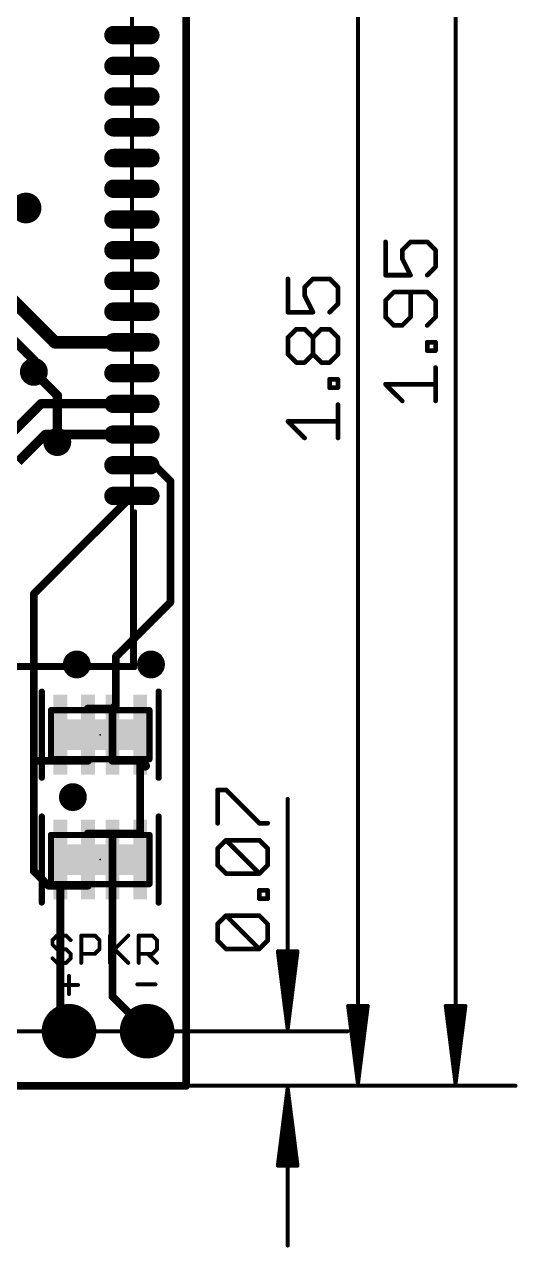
# Model space of a CAD drawing. Extents: x -18.9 to 56.5, y -5.3 to 63.2.
# Drawn here: x 40.46 to 56.5, y -5.27 to 34.55 of the extents above; entities that cross this region are included whole.
import ezdxf

# ---------------------------------------------------------------- set-up
doc = ezdxf.new("R2010")
doc.units = 0
for name, color, linetype in [('1', 12, 'CONTINUOUS'), ('16', 132, 'CONTINUOUS'), ('17', 110, 'CONTINUOUS'), ('18', 110, 'CONTINUOUS'), ('20', 53, 'CONTINUOUS'), ('21', 40, 'CONTINUOUS'), ('23', 53, 'CONTINUOUS'), ('47', 253, 'CONTINUOUS'), ('51', 253, 'CONTINUOUS')]:
    doc.layers.add(name, color=color, linetype=linetype)

# ---------------------------------------------------------------- blocks, each defined once
blk = doc.blocks.new('RECT')
blk.add_solid([(-0.5, -0.5), (0.5, -0.5), (-0.5, 0.5), (0.5, 0.5)])
blk = doc.blocks.new('PIE')
at = {"const_width": 0.5}
blk.add_lwpolyline([(0, -0.25, 1), (0, 0.25, 1), (0, -0.25)], format="xyb", dxfattribs=at)
blk = doc.blocks.new('ROUNDP')
at = {"const_width": 0.5}
blk.add_lwpolyline([(0, -0.25, 1), (0, 0.25, 1), (0, -0.25)], format="xyb", dxfattribs=at)
blk = doc.blocks.new('RECT288000X96000R100')
at = {"const_width": 0.3}
blk.add_lwpolyline([(0.75, 0), (0.75, 0, 0.4142), (0.6, 0.15), (-0.6, 0.15, 0.4142), (-0.75, 0), (-0.75, 0, 0.4142), (-0.6, -0.15), (0.6, -0.15, 0.4142)], format="xyb", close=True, dxfattribs=at)
blk.add_solid([(-0.6254, -0.0254), (0.6254, -0.0254), (-0.6254, 0.0254), (0.6254, 0.0254)])
blk = doc.blocks.new('ROUNDV')
at = {"const_width": 0.5}
blk.add_lwpolyline([(0, -0.25, 1), (0, 0.25, 1), (0, -0.25)], format="xyb", dxfattribs=at)

msp = doc.modelspace()

# ---------------------------------------------------------------- linework, layer by layer
at = {"layer": '1'}
for points, const_width in [([(45.72, 0), (45.72, 50.8)], 0.254), ([(41.457, 24.202), (37.084, 28.575)], 0.4064), ([(37.211, 27.178), (40.767, 23.622)], 0.3048), ([(43.956, 24.202), (41.457, 24.202)], 0.4064), ([(40.767, 23.622), (40.767, 23.241)], 0.3048), ([(40.998, 22.202), (39.497, 20.701)], 0.3048), ([(43.956, 22.202), (40.998, 22.202)], 0.3048), ([(41.141, 21.202), (40.259, 20.32)], 0.3048), ([(41.529, 21.202), (41.141, 21.202)], 0.3048), ([(43.956, 21.202), (41.529, 21.202)], 0.3048), ([(41.529, 20.955), (41.529, 21.202)], 0.3048), ([(41.529, 20.701), (41.529, 20.955)], 0.3048), ([(43.956, 20.202), (44.695, 20.202)], 0.254), ([(44.695, 20.202), (45.212, 19.685)], 0.254), ([(45.212, 19.685), (45.212, 15.748)], 0.254), ([(43.956, 19.202), (40.767, 16.013)], 0.254), ([(40.767, 16.013), (40.767, 10.58)], 0.254), ([(45.212, 15.748), (43.434, 13.97)], 0.254), ([(43.434, 13.97), (43.434, 12.388)], 0.254), ([(43.326, 12.28), (42.526, 12.28)], 0.254), ([(43.434, 12.388), (43.326, 12.28)], 0.254), ([(43.326, 10.58), (43.326, 12.28)], 0.254), ([(41.626, 10.58), (40.767, 10.58)], 0.254), ([(40.767, 10.58), (40.767, 9.906)], 0.254), ([(41.626, 10.58), (42.526, 10.58)], 0.254), ([(44.226, 10.58), (43.326, 10.58)], 0.254), ([(44.392, 10.414), (44.226, 10.58)], 0.3048), ([(44.226, 8.216), (44.226, 10.58)], 0.254), ([(40.767, 9.906), (40.767, 6.985)], 0.254), ([(43.326, 8.216), (42.526, 8.216)], 0.254), ([(43.326, 8.216), (43.326, 6.516)], 0.254), ([(44.226, 8.216), (43.326, 8.216)], 0.254), ([(41.236, 6.516), (40.767, 6.985)], 0.254), ([(41.626, 6.516), (41.236, 6.516)], 0.254), ([(42.526, 6.516), (41.626, 6.516)], 0.254), ([(41.626, 6.516), (41.626, 2.062)], 0.254), ([(43.326, 6.516), (43.326, 2.902)], 0.254), ([(43.326, 2.902), (44.45, 1.778)], 0.254), ([(41.626, 2.062), (41.91, 1.778)], 0.254), ([(0, 0), (45.72, 0)], 0.254)]:
    msp.add_lwpolyline(points, dxfattribs=dict(at, const_width=const_width))
for points, const_width in [([(41.457, 24.3036, 1), (41.457, 24.1004)], 0.2032), ([(41.3852, 24.1302, 1), (41.5288, 24.2738)], 0.2032), ([(43.956, 24.1004, 1), (43.956, 24.3036)], 0.2032), ([(40.8432, 23.622, 1), (40.6908, 23.622)], 0.1524), ([(40.7131, 23.5681, 1), (40.8209, 23.6759)], 0.1524), ([(40.6908, 23.241, 1), (40.8432, 23.241)], 0.1524), ([(40.998, 22.2782, 1), (40.998, 22.1258)], 0.1524), ([(41.0519, 22.1481, 1), (40.9441, 22.2559)], 0.1524), ([(43.956, 22.1258, 1), (43.956, 22.2782)], 0.1524), ([(41.141, 21.2782, 1), (41.141, 21.1258)], 0.1524), ([(41.1949, 21.1481, 1), (41.0871, 21.2559)], 0.1524), ([(41.529, 21.2782, 1), (41.529, 21.1258)], 0.1524), ([(41.6052, 21.202, 1), (41.4528, 21.202)], 0.1524), ([(41.6052, 20.955, 1), (41.4528, 20.955)], 0.1524), ([(41.529, 21.1258, 1), (41.529, 21.2782)], 0.1524), ([(43.956, 21.1258, 1), (43.956, 21.2782)], 0.1524), ([(41.4528, 20.955, 1), (41.6052, 20.955)], 0.1524), ([(41.4528, 20.701, 1), (41.6052, 20.701)], 0.1524), ([(43.956, 20.2655, 1), (43.956, 20.1385)], 0.127), ([(44.7399, 20.2469, 1), (44.6501, 20.1571)], 0.127), ([(44.695, 20.1385, 1), (44.695, 20.2655)], 0.127), ([(45.2755, 19.685, 1), (45.1485, 19.685)], 0.127), ([(45.1671, 19.6401, 1), (45.2569, 19.7299)], 0.127), ([(44.0009, 19.1571, 1), (43.9111, 19.2469)], 0.127), ([(40.8305, 16.013, 1), (40.7035, 16.013)], 0.127), ([(40.7221, 16.0579, 1), (40.8119, 15.9681)], 0.127), ([(45.1485, 15.748, 1), (45.2755, 15.748)], 0.127), ([(45.2569, 15.7031, 1), (45.1671, 15.7929)], 0.127), ([(43.4975, 13.97, 1), (43.3705, 13.97)], 0.127), ([(43.3891, 14.0149, 1), (43.4789, 13.9251)], 0.127), ([(42.526, 12.3435, 1), (42.526, 12.2165)], 0.127), ([(43.3895, 12.28, 1), (43.2625, 12.28)], 0.127), ([(43.2811, 12.3249, 1), (43.3709, 12.2351)], 0.127), ([(43.326, 12.2165, 1), (43.326, 12.3435)], 0.127), ([(43.3705, 12.388, 1), (43.4975, 12.388)], 0.127), ([(43.4789, 12.3431, 1), (43.3891, 12.4329)], 0.127), ([(40.767, 10.6435, 1), (40.767, 10.5165)], 0.127), ([(40.8305, 10.58, 1), (40.7035, 10.58)], 0.127), ([(40.7035, 10.58, 1), (40.8305, 10.58)], 0.127), ([(41.626, 10.6435, 1), (41.626, 10.5165)], 0.127), ([(41.626, 10.5165, 1), (41.626, 10.6435)], 0.127), ([(42.526, 10.5165, 1), (42.526, 10.6435)], 0.127), ([(43.326, 10.6435, 1), (43.326, 10.5165)], 0.127), ([(43.2625, 10.58, 1), (43.3895, 10.58)], 0.127), ([(44.2799, 10.6339, 1), (44.1721, 10.5261)], 0.1524), ([(44.2895, 10.58, 1), (44.1625, 10.58)], 0.127), ([(44.226, 10.5165, 1), (44.226, 10.6435)], 0.127), ([(44.3381, 10.3601, 1), (44.4459, 10.4679)], 0.1524), ([(40.8305, 9.906, 1), (40.7035, 9.906)], 0.127), ([(40.7035, 9.906, 1), (40.8305, 9.906)], 0.127), ([(42.526, 8.2795, 1), (42.526, 8.1525)], 0.127), ([(43.3895, 8.216, 1), (43.2625, 8.216)], 0.127), ([(43.326, 8.2795, 1), (43.326, 8.1525)], 0.127), ([(43.326, 8.1525, 1), (43.326, 8.2795)], 0.127), ([(44.1625, 8.216, 1), (44.2895, 8.216)], 0.127), ([(44.226, 8.1525, 1), (44.226, 8.2795)], 0.127), ([(40.8119, 7.0299, 1), (40.7221, 6.9401)], 0.127), ([(40.7035, 6.985, 1), (40.8305, 6.985)], 0.127), ([(41.236, 6.5795, 1), (41.236, 6.4525)], 0.127), ([(41.1911, 6.4711, 1), (41.2809, 6.5609)], 0.127), ([(41.626, 6.5795, 1), (41.626, 6.4525)], 0.127), ([(41.6895, 6.516, 1), (41.5625, 6.516)], 0.127), ([(41.626, 6.4525, 1), (41.626, 6.5795)], 0.127), ([(42.526, 6.4525, 1), (42.526, 6.5795)], 0.127), ([(43.3895, 6.516, 1), (43.2625, 6.516)], 0.127), ([(43.2625, 6.516, 1), (43.3895, 6.516)], 0.127), ([(43.3709, 2.9469, 1), (43.2811, 2.8571)], 0.127), ([(43.2625, 2.902, 1), (43.3895, 2.902)], 0.127), ([(41.6709, 2.1069, 1), (41.5811, 2.0171)], 0.127), ([(41.5625, 2.062, 1), (41.6895, 2.062)], 0.127), ([(41.8651, 1.7331, 1), (41.9549, 1.8229)], 0.127), ([(44.4051, 1.7331, 1), (44.4949, 1.8229)], 0.127), ([(45.6565, 0, 1), (45.7835, 0)], 0.127), ([(45.72, -0.0635, 1), (45.72, 0.0635)], 0.127)]:
    msp.add_lwpolyline(points, format="xyb", dxfattribs=dict(at, const_width=const_width))
at = {"layer": '16'}
for points, const_width in [([(45.72, 0), (45.72, 50.8)], 0.254), ([(40.767, 23.241), (41.529, 22.479)], 0.3048), ([(41.529, 22.479), (41.529, 20.955)], 0.3048), ([(0, 0), (45.72, 0)], 0.254)]:
    msp.add_lwpolyline(points, dxfattribs=dict(at, const_width=const_width))
for points, const_width in [([(40.8209, 23.2949, 1), (40.7131, 23.1871)], 0.1524), ([(41.6052, 22.479, 1), (41.4528, 22.479)], 0.1524), ([(41.4751, 22.4251, 1), (41.5829, 22.5329)], 0.1524), ([(41.4528, 20.955, 1), (41.6052, 20.955)], 0.1524), ([(45.6565, 0, 1), (45.7835, 0)], 0.127), ([(45.72, -0.0635, 1), (45.72, 0.0635)], 0.127)]:
    msp.add_lwpolyline(points, format="xyb", dxfattribs=dict(at, const_width=const_width))
at = {"layer": '20'}
for p, q in [((45.72, 0), (45.72, 46.99)), ((0, 0), (45.72, 0))]:
    msp.add_line(p, q, dxfattribs=at)
at = {"layer": '21'}
for points, const_width in [([(44.056, 18.702), (44.056, 13.602)], 0.127), ([(44.056, 13.602), (39.156, 13.602)], 0.127), ([(41.026, 10.03), (41.026, 12.83)], 0.2032), ([(44.826, 12.83), (44.826, 10.03)], 0.2032), ([(41.026, 5.966), (41.026, 8.766)], 0.2032), ([(44.826, 8.766), (44.826, 5.966)], 0.2032), ([(41.5208, 4.8903), (41.3725, 4.742)], 0.127), ([(41.3725, 4.742), (41.3725, 4.5937)], 0.127), ([(41.8173, 4.8903), (41.5208, 4.8903)], 0.127), ([(41.9656, 4.742), (41.8173, 4.8903)], 0.127), ([(42.308, 4.0005), (42.308, 4.8903)], 0.127), ([(42.308, 4.8903), (42.7529, 4.8903)], 0.127), ([(42.7529, 4.8903), (42.9012, 4.742)], 0.127), ([(42.9012, 4.742), (42.9012, 4.4454)], 0.127), ([(43.2435, 4.8903), (43.2435, 4.0005)], 0.127), ([(43.2435, 4.2971), (43.8367, 4.8903)], 0.127), ([(44.179, 4.0005), (44.179, 4.8903)], 0.127), ([(44.179, 4.8903), (44.6239, 4.8903)], 0.127), ([(44.6239, 4.8903), (44.7722, 4.742)], 0.127), ([(44.7722, 4.742), (44.7722, 4.4454)], 0.127), ([(41.3725, 4.5937), (41.5208, 4.4454)], 0.127), ([(41.5208, 4.4454), (41.8173, 4.4454)], 0.127), ([(41.8173, 4.4454), (41.9656, 4.2971)], 0.127), ([(42.9012, 4.4454), (42.7529, 4.2971)], 0.127), ([(43.3918, 4.4454), (43.8367, 4.0005)], 0.127), ([(44.7722, 4.4454), (44.6239, 4.2971)], 0.127), ([(41.5208, 4.0005), (41.3725, 4.1488)], 0.127), ([(41.8173, 4.0005), (41.5208, 4.0005)], 0.127), ([(41.9656, 4.1488), (41.8173, 4.0005)], 0.127), ([(41.9656, 4.2971), (41.9656, 4.1488)], 0.127), ([(42.7529, 4.2971), (42.308, 4.2971)], 0.127), ([(44.6239, 4.2971), (44.179, 4.2971)], 0.127), ([(44.4756, 4.2971), (44.7722, 4.0005)], 0.127), ([(41.9096, 2.9845), (41.9096, 3.5777)], 0.127), ([(41.613, 3.2811), (42.2062, 3.2811)], 0.127), ([(44.1325, 3.3024), (44.7257, 3.3024)], 0.127)]:
    msp.add_lwpolyline(points, dxfattribs=dict(at, const_width=const_width))
for points, const_width in [([(44.0878, 18.702, 1), (44.0243, 18.702)], 0.0635), ([(44.0243, 13.602, 1), (44.0878, 13.602)], 0.0635), ([(44.056, 13.5702, 1), (44.056, 13.6338)], 0.0635), ([(41.0768, 12.83, 1), (40.9752, 12.83)], 0.1016), ([(44.8768, 12.83, 1), (44.7752, 12.83)], 0.1016), ([(40.9752, 10.03, 1), (41.0768, 10.03)], 0.1016), ([(44.7752, 10.03, 1), (44.8768, 10.03)], 0.1016), ([(41.0768, 8.766, 1), (40.9752, 8.766)], 0.1016), ([(44.8768, 8.766, 1), (44.7752, 8.766)], 0.1016), ([(40.9752, 5.966, 1), (41.0768, 5.966)], 0.1016), ([(44.7752, 5.966, 1), (44.8768, 5.966)], 0.1016), ([(41.4042, 4.742, 1), (41.3407, 4.742)], 0.0635), ([(41.35, 4.7644, 1), (41.3949, 4.7195)], 0.0635), ([(41.5208, 4.922, 1), (41.5208, 4.8585)], 0.0635), ([(41.5432, 4.8678, 1), (41.4983, 4.9127)], 0.0635), ([(41.8398, 4.9127, 1), (41.7949, 4.8678)], 0.0635), ([(41.8173, 4.8585, 1), (41.8173, 4.922)], 0.0635), ([(41.9432, 4.7195, 1), (41.9881, 4.7644)], 0.0635), ([(42.3397, 4.8903, 1), (42.2762, 4.8903)], 0.0635), ([(42.308, 4.922, 1), (42.308, 4.8585)], 0.0635), ([(42.7753, 4.9127, 1), (42.7304, 4.8678)], 0.0635), ([(42.7529, 4.8585, 1), (42.7529, 4.922)], 0.0635), ([(42.9329, 4.742, 1), (42.8694, 4.742)], 0.0635), ([(42.8787, 4.7195, 1), (42.9236, 4.7644)], 0.0635), ([(43.2753, 4.8903, 1), (43.2118, 4.8903)], 0.0635), ([(43.8591, 4.8678, 1), (43.8142, 4.9127)], 0.0635), ([(44.2108, 4.8903, 1), (44.1473, 4.8903)], 0.0635), ([(44.179, 4.922, 1), (44.179, 4.8585)], 0.0635), ([(44.6463, 4.9127, 1), (44.6014, 4.8678)], 0.0635), ([(44.6239, 4.8585, 1), (44.6239, 4.922)], 0.0635), ([(44.8039, 4.742, 1), (44.7404, 4.742)], 0.0635), ([(44.7497, 4.7195, 1), (44.7946, 4.7644)], 0.0635), ([(41.3407, 4.5937, 1), (41.4042, 4.5937)], 0.0635), ([(41.3949, 4.6161, 1), (41.35, 4.5712)], 0.0635), ([(41.5208, 4.4771, 1), (41.5208, 4.4136)], 0.0635), ([(41.4983, 4.4229, 1), (41.5432, 4.4678)], 0.0635), ([(41.8398, 4.4678, 1), (41.7949, 4.4229)], 0.0635), ([(41.8173, 4.4136, 1), (41.8173, 4.4771)], 0.0635), ([(42.8694, 4.4454, 1), (42.9329, 4.4454)], 0.0635), ([(42.9236, 4.4229, 1), (42.8787, 4.4678)], 0.0635), ([(43.4142, 4.4678, 1), (43.3693, 4.4229)], 0.0635), ([(44.7404, 4.4454, 1), (44.8039, 4.4454)], 0.0635), ([(44.7946, 4.4229, 1), (44.7497, 4.4678)], 0.0635), ([(41.3949, 4.1712, 1), (41.35, 4.1263)], 0.0635), ([(41.5208, 4.0323, 1), (41.5208, 3.9688)], 0.0635), ([(41.4983, 3.978, 1), (41.5432, 4.023)], 0.0635), ([(41.7949, 4.023, 1), (41.8398, 3.978)], 0.0635), ([(41.8173, 3.9688, 1), (41.8173, 4.0323)], 0.0635), ([(41.9974, 4.2971, 1), (41.9339, 4.2971)], 0.0635), ([(41.9339, 4.1488, 1), (41.9974, 4.1488)], 0.0635), ([(41.9432, 4.2746, 1), (41.9881, 4.3195)], 0.0635), ([(41.9881, 4.1263, 1), (41.9432, 4.1712)], 0.0635), ([(42.308, 4.3288, 1), (42.308, 4.2653)], 0.0635), ([(42.2762, 4.0005, 1), (42.3397, 4.0005)], 0.0635), ([(42.7304, 4.3195, 1), (42.7753, 4.2746)], 0.0635), ([(42.7529, 4.2653, 1), (42.7529, 4.3288)], 0.0635), ([(43.221, 4.3195, 1), (43.266, 4.2746)], 0.0635), ([(43.2118, 4.0005, 1), (43.2753, 4.0005)], 0.0635), ([(43.8142, 3.978, 1), (43.8591, 4.023)], 0.0635), ([(44.179, 4.3288, 1), (44.179, 4.2653)], 0.0635), ([(44.1473, 4.0005, 1), (44.2108, 4.0005)], 0.0635), ([(44.4981, 4.3195, 1), (44.4532, 4.2746)], 0.0635), ([(44.6014, 4.3195, 1), (44.6463, 4.2746)], 0.0635), ([(44.6239, 4.2653, 1), (44.6239, 4.3288)], 0.0635), ([(44.7497, 3.978, 1), (44.7946, 4.023)], 0.0635), ([(41.9414, 3.5777, 1), (41.8779, 3.5777)], 0.0635), ([(41.613, 3.3128, 1), (41.613, 3.2493)], 0.0635), ([(42.2062, 3.2493, 1), (42.2062, 3.3128)], 0.0635), ([(44.1325, 3.3341, 1), (44.1325, 3.2706)], 0.0635), ([(44.7257, 3.2706, 1), (44.7257, 3.3341)], 0.0635), ([(41.8779, 2.9845, 1), (41.9414, 2.9845)], 0.0635)]:
    msp.add_lwpolyline(points, format="xyb", dxfattribs=dict(at, const_width=const_width))
at = {"layer": '23'}
for p in [(40.513, 28.575), (42.926, 11.43), (42.926, 7.366)]:
    msp.add_point(p, dxfattribs=at)
at = {"layer": '47'}
for points, const_width in [([(54.483, 0.065), (54.483, 49.338)], 0.13), ([(51.308, 0.065), (51.308, 46.925)], 0.13), ([(52.2053, 27.4739), (52.2053, 26.3892)], 0.1524), ([(52.7476, 27.2027), (53.0188, 27.4739)], 0.1524), ([(53.0188, 27.4739), (53.5611, 27.4739)], 0.1524), ([(53.5611, 27.4739), (53.8323, 27.2027)], 0.1524), ([(52.7476, 26.9315), (52.7476, 27.2027)], 0.1524), ([(53.8323, 27.2027), (53.8323, 26.6604)], 0.1524), ([(53.0188, 26.3892), (52.7476, 26.9315)], 0.1524), ([(53.8323, 26.6604), (53.5611, 26.3892)], 0.1524), ([(49.0303, 26.2674), (49.0303, 25.1827)], 0.1524), ([(49.5726, 25.9962), (49.8438, 26.2674)], 0.1524), ([(49.8438, 26.2674), (50.3861, 26.2674)], 0.1524), ([(50.3861, 26.2674), (50.6573, 25.9962)], 0.1524), ([(52.2053, 26.3892), (53.0188, 26.3892)], 0.1524), ([(49.5726, 25.725), (49.5726, 25.9962)], 0.1524), ([(50.6573, 25.9962), (50.6573, 25.4539)], 0.1524), ([(52.4765, 25.8367), (52.2053, 25.5655)], 0.1524), ([(53.5611, 25.8367), (52.4765, 25.8367)], 0.1524), ([(53.0188, 25.0232), (53.0188, 25.8367)], 0.1524), ([(53.8323, 25.5655), (53.5611, 25.8367)], 0.1524), ([(49.8438, 25.1827), (49.5726, 25.725)], 0.1524), ([(50.6573, 25.4539), (50.3861, 25.1827)], 0.1524), ([(52.2053, 25.5655), (52.2053, 25.0232)], 0.1524), ([(53.8323, 25.0232), (53.8323, 25.5655)], 0.1524), ([(49.0303, 25.1827), (49.8438, 25.1827)], 0.1524), ([(52.2053, 25.0232), (52.4765, 24.752)], 0.1524), ([(52.7476, 24.752), (53.0188, 25.0232)], 0.1524), ([(53.5611, 24.752), (53.8323, 25.0232)], 0.1524), ([(49.0303, 24.359), (49.3015, 24.6302)], 0.1524), ([(49.3015, 24.6302), (49.5726, 24.6302)], 0.1524), ([(49.5726, 24.6302), (49.8438, 24.359)], 0.1524), ([(49.8438, 24.359), (50.115, 24.6302)], 0.1524), ([(50.115, 24.6302), (50.3861, 24.6302)], 0.1524), ([(50.3861, 24.6302), (50.6573, 24.359)], 0.1524), ([(52.4765, 24.752), (52.7476, 24.752)], 0.1524), ([(49.0303, 23.8167), (49.0303, 24.359)], 0.1524), ([(49.8438, 23.8167), (49.8438, 24.359)], 0.1524), ([(50.6573, 24.359), (50.6573, 23.8167)], 0.1524), ([(49.3015, 23.5455), (49.0303, 23.8167)], 0.1524), ([(49.8438, 23.8167), (49.5726, 23.5455)], 0.1524), ([(50.115, 23.5455), (49.8438, 23.8167)], 0.1524), ([(50.6573, 23.8167), (50.3861, 23.5455)], 0.1524), ([(53.5611, 23.9335), (53.5611, 24.2046)], 0.1524), ([(53.5611, 24.2046), (53.8323, 24.2046)], 0.1524), ([(53.8323, 23.9335), (53.5611, 23.9335)], 0.1524), ([(53.8323, 24.2046), (53.8323, 23.9335)], 0.1524), ([(49.5726, 23.5455), (49.3015, 23.5455)], 0.1524), ([(50.3861, 23.5455), (50.115, 23.5455)], 0.1524), ([(53.8323, 22.2963), (53.8323, 23.381)], 0.1524), ([(50.3861, 22.727), (50.3861, 22.9981)], 0.1524), ([(50.3861, 22.9981), (50.6573, 22.9981)], 0.1524), ([(50.6573, 22.727), (50.3861, 22.727)], 0.1524), ([(50.6573, 22.9981), (50.6573, 22.727)], 0.1524), ([(52.7476, 22.2963), (52.2053, 22.8386)], 0.1524), ([(52.2053, 22.8386), (53.8323, 22.8386)], 0.1524), ([(50.6573, 21.0898), (50.6573, 22.1745)], 0.1524), ([(49.5726, 21.0898), (49.0303, 21.6321)], 0.1524), ([(49.0303, 21.6321), (50.6573, 21.6321)], 0.1524), ([(46.7443, 8.5471), (46.7443, 9.6318)], 0.1524), ([(46.7443, 9.6318), (47.0155, 9.6318)], 0.1524), ([(47.0155, 9.6318), (48.1001, 8.5471)], 0.1524), ([(49.022, 1.843), (49.022, 9.3408)], 0.13), ([(48.1001, 8.5471), (48.3713, 8.5471)], 0.1524), ([(46.7443, 7.7234), (47.0155, 7.9946)], 0.1524), ([(47.0155, 7.9946), (48.1001, 7.9946)], 0.1524), ([(48.1001, 6.9099), (47.0155, 7.9946)], 0.1524), ([(48.1001, 7.9946), (48.3713, 7.7234)], 0.1524), ([(46.7443, 7.1811), (46.7443, 7.7234)], 0.1524), ([(48.3713, 7.7234), (48.3713, 7.1811)], 0.1524), ([(47.0155, 6.9099), (46.7443, 7.1811)], 0.1524), ([(48.3713, 7.1811), (48.1001, 6.9099)], 0.1524), ([(48.1001, 6.9099), (47.0155, 6.9099)], 0.1524), ([(48.1001, 6.0914), (48.1001, 6.3625)], 0.1524), ([(48.1001, 6.3625), (48.3713, 6.3625)], 0.1524), ([(48.3713, 6.3625), (48.3713, 6.0914)], 0.1524), ([(48.3713, 6.0914), (48.1001, 6.0914)], 0.1524), ([(46.7443, 5.2677), (47.0155, 5.5389)], 0.1524), ([(47.0155, 5.5389), (48.1001, 5.5389)], 0.1524), ([(48.1001, 4.4542), (47.0155, 5.5389)], 0.1524), ([(48.1001, 5.5389), (48.3713, 5.2677)], 0.1524), ([(46.7443, 4.7254), (46.7443, 5.2677)], 0.1524), ([(48.3713, 5.2677), (48.3713, 4.7254)], 0.1524), ([(47.0155, 4.4542), (46.7443, 4.7254)], 0.1524), ([(48.3713, 4.7254), (48.1001, 4.4542)], 0.1524), ([(48.1001, 4.4542), (47.0155, 4.4542)], 0.1524), ([(49.022, 1.843), (48.7028, 4.378)], 0.13), ([(48.7028, 4.378), (49.3412, 4.378)], 0.13), ([(49.022, 1.843), (48.762, 4.378)], 0.13), ([(49.022, 1.843), (48.892, 4.378)], 0.13), ([(49.3412, 4.378), (49.022, 1.843)], 0.13), ([(49.152, 4.378), (49.022, 1.843)], 0.13), ([(49.282, 4.378), (49.022, 1.843)], 0.13), ([(51.308, 0.065), (50.9888, 2.6)], 0.13), ([(50.9888, 2.6), (51.6272, 2.6)], 0.13), ([(51.308, 0.065), (51.048, 2.6)], 0.13), ([(51.308, 0.065), (51.178, 2.6)], 0.13), ([(51.6272, 2.6), (51.308, 0.065)], 0.13), ([(51.438, 2.6), (51.308, 0.065)], 0.13), ([(51.568, 2.6), (51.308, 0.065)], 0.13), ([(54.483, 0.065), (54.1638, 2.6)], 0.13), ([(54.1638, 2.6), (54.8022, 2.6)], 0.13), ([(54.483, 0.065), (54.223, 2.6)], 0.13), ([(54.483, 0.065), (54.353, 2.6)], 0.13), ([(54.8022, 2.6), (54.483, 0.065)], 0.13), ([(54.613, 2.6), (54.483, 0.065)], 0.13), ([(54.743, 2.6), (54.483, 0.065)], 0.13), ([(22.86, 1.778), (50.972, 1.778)], 0.13), ([(0, 0), (50.972, 0)], 0.13), ([(3.048, 0), (53.258, 0)], 0.13), ([(25.781, 0), (56.433, 0)], 0.13), ([(49.022, -0.065), (48.7028, -2.6)], 0.13), ([(49.022, -0.065), (48.762, -2.6)], 0.13), ([(49.022, -0.065), (48.892, -2.6)], 0.13), ([(49.022, -0.065), (49.022, -5.2)], 0.13), ([(49.3412, -2.6), (49.022, -0.065)], 0.13), ([(49.152, -2.6), (49.022, -0.065)], 0.13), ([(49.282, -2.6), (49.022, -0.065)], 0.13), ([(48.7028, -2.6), (49.3412, -2.6)], 0.13)]:
    msp.add_lwpolyline(points, dxfattribs=dict(at, const_width=const_width))
for points, const_width in [([(52.2434, 27.4739, 1), (52.1672, 27.4739)], 0.0762), ([(53.0188, 27.512, 1), (53.0188, 27.4358)], 0.0762), ([(53.0457, 27.4469, 1), (52.9919, 27.5008)], 0.0762), ([(53.5881, 27.5008, 1), (53.5342, 27.4469)], 0.0762), ([(53.5611, 27.4358, 1), (53.5611, 27.512)], 0.0762), ([(52.7857, 27.2027, 1), (52.7095, 27.2027)], 0.0762), ([(52.7207, 27.2296, 1), (52.7746, 27.1758)], 0.0762), ([(53.8704, 27.2027, 1), (53.7942, 27.2027)], 0.0762), ([(53.8054, 27.1758, 1), (53.8592, 27.2296)], 0.0762), ([(52.7095, 26.9315, 1), (52.7857, 26.9315)], 0.0762), ([(52.7817, 26.9486, 1), (52.7136, 26.9145)], 0.0762), ([(53.7942, 26.6604, 1), (53.8704, 26.6604)], 0.0762), ([(53.8592, 26.6334, 1), (53.8054, 26.6873)], 0.0762), ([(49.0684, 26.2674, 1), (48.9922, 26.2674)], 0.0762), ([(49.8438, 26.3055, 1), (49.8438, 26.2293)], 0.0762), ([(49.8707, 26.2404, 1), (49.8169, 26.2943)], 0.0762), ([(50.4131, 26.2943, 1), (50.3592, 26.2404)], 0.0762), ([(50.3861, 26.2293, 1), (50.3861, 26.3055)], 0.0762), ([(52.2053, 26.4273, 1), (52.2053, 26.3511)], 0.0762), ([(52.1672, 26.3892, 1), (52.2434, 26.3892)], 0.0762), ([(52.9847, 26.3722, 1), (53.0529, 26.4062)], 0.0762), ([(53.0188, 26.3511, 1), (53.0188, 26.4273)], 0.0762), ([(53.5342, 26.4161, 1), (53.5881, 26.3623)], 0.0762), ([(49.6107, 25.9962, 1), (49.5345, 25.9962)], 0.0762), ([(49.5457, 26.0231, 1), (49.5996, 25.9693)], 0.0762), ([(50.6954, 25.9962, 1), (50.6192, 25.9962)], 0.0762), ([(50.6304, 25.9693, 1), (50.6842, 26.0231)], 0.0762), ([(52.4765, 25.8748, 1), (52.4765, 25.7986)], 0.0762), ([(52.5034, 25.8098, 1), (52.4495, 25.8636)], 0.0762), ([(53.0569, 25.8367, 1), (52.9807, 25.8367)], 0.0762), ([(53.5881, 25.8636, 1), (53.5342, 25.8098)], 0.0762), ([(53.5611, 25.7986, 1), (53.5611, 25.8748)], 0.0762), ([(49.5345, 25.725, 1), (49.6107, 25.725)], 0.0762), ([(49.6067, 25.7421, 1), (49.5386, 25.708)], 0.0762), ([(50.6192, 25.4539, 1), (50.6954, 25.4539)], 0.0762), ([(50.6842, 25.4269, 1), (50.6304, 25.4808)], 0.0762), ([(52.2434, 25.5655, 1), (52.1672, 25.5655)], 0.0762), ([(52.1784, 25.5925, 1), (52.2323, 25.5386)], 0.0762), ([(53.8704, 25.5655, 1), (53.7942, 25.5655)], 0.0762), ([(53.8054, 25.5386, 1), (53.8592, 25.5925)], 0.0762), ([(49.0303, 25.2208, 1), (49.0303, 25.1446)], 0.0762), ([(48.9922, 25.1827, 1), (49.0684, 25.1827)], 0.0762), ([(49.8097, 25.1657, 1), (49.8779, 25.1997)], 0.0762), ([(49.8438, 25.1446, 1), (49.8438, 25.2208)], 0.0762), ([(50.3592, 25.2096, 1), (50.4131, 25.1558)], 0.0762), ([(52.2323, 25.0501, 1), (52.1784, 24.9963)], 0.0762), ([(53.0457, 24.9963, 1), (52.9919, 25.0501)], 0.0762), ([(53.8592, 24.9963, 1), (53.8054, 25.0501)], 0.0762), ([(49.3015, 24.6683, 1), (49.3015, 24.5921)], 0.0762), ([(49.3284, 24.6033, 1), (49.2745, 24.6571)], 0.0762), ([(49.5996, 24.6571, 1), (49.5457, 24.6033)], 0.0762), ([(49.5726, 24.5921, 1), (49.5726, 24.6683)], 0.0762), ([(50.115, 24.6683, 1), (50.115, 24.5921)], 0.0762), ([(50.1419, 24.6033, 1), (50.088, 24.6571)], 0.0762), ([(50.4131, 24.6571, 1), (50.3592, 24.6033)], 0.0762), ([(50.3861, 24.5921, 1), (50.3861, 24.6683)], 0.0762), ([(52.1672, 25.0232, 1), (52.2434, 25.0232)], 0.0762), ([(52.4765, 24.7901, 1), (52.4765, 24.7139)], 0.0762), ([(52.4495, 24.7251, 1), (52.5034, 24.779)], 0.0762), ([(52.7207, 24.779, 1), (52.7746, 24.7251)], 0.0762), ([(52.7476, 24.7139, 1), (52.7476, 24.7901)], 0.0762), ([(52.9807, 25.0232, 1), (53.0569, 25.0232)], 0.0762), ([(53.5342, 24.779, 1), (53.5881, 24.7251)], 0.0762), ([(53.7942, 25.0232, 1), (53.8704, 25.0232)], 0.0762), ([(49.0684, 24.359, 1), (48.9922, 24.359)], 0.0762), ([(49.0034, 24.386, 1), (49.0573, 24.3321)], 0.0762), ([(49.8819, 24.359, 1), (49.8057, 24.359)], 0.0762), ([(49.8169, 24.386, 1), (49.8707, 24.3321)], 0.0762), ([(49.8169, 24.3321, 1), (49.8707, 24.386)], 0.0762), ([(50.6954, 24.359, 1), (50.6192, 24.359)], 0.0762), ([(50.6304, 24.3321, 1), (50.6842, 24.386)], 0.0762), ([(49.0573, 23.8436, 1), (49.0034, 23.7898)], 0.0762), ([(49.8707, 23.8436, 1), (49.8169, 23.7898)], 0.0762), ([(49.8707, 23.7898, 1), (49.8169, 23.8436)], 0.0762), ([(50.6842, 23.7898, 1), (50.6304, 23.8436)], 0.0762), ([(53.5992, 24.2046, 1), (53.523, 24.2046)], 0.0762), ([(53.5611, 24.2427, 1), (53.5611, 24.1665)], 0.0762), ([(53.5611, 23.9716, 1), (53.5611, 23.8954)], 0.0762), ([(53.523, 23.9335, 1), (53.5992, 23.9335)], 0.0762), ([(53.8704, 24.2046, 1), (53.7942, 24.2046)], 0.0762), ([(53.7942, 23.9335, 1), (53.8704, 23.9335)], 0.0762), ([(53.8323, 24.1665, 1), (53.8323, 24.2427)], 0.0762), ([(53.8323, 23.8954, 1), (53.8323, 23.9716)], 0.0762), ([(48.9922, 23.8167, 1), (49.0684, 23.8167)], 0.0762), ([(49.3015, 23.5836, 1), (49.3015, 23.5074)], 0.0762), ([(49.2745, 23.5186, 1), (49.3284, 23.5725)], 0.0762), ([(49.5457, 23.5725, 1), (49.5996, 23.5186)], 0.0762), ([(49.5726, 23.5074, 1), (49.5726, 23.5836)], 0.0762), ([(49.8057, 23.8167, 1), (49.8819, 23.8167)], 0.0762), ([(50.115, 23.5836, 1), (50.115, 23.5074)], 0.0762), ([(50.088, 23.5186, 1), (50.1419, 23.5725)], 0.0762), ([(50.3592, 23.5725, 1), (50.4131, 23.5186)], 0.0762), ([(50.3861, 23.5074, 1), (50.3861, 23.5836)], 0.0762), ([(50.6192, 23.8167, 1), (50.6954, 23.8167)], 0.0762), ([(53.8704, 23.381, 1), (53.7942, 23.381)], 0.0762), ([(50.4242, 22.9981, 1), (50.348, 22.9981)], 0.0762), ([(50.3861, 23.0362, 1), (50.3861, 22.96)], 0.0762), ([(50.3861, 22.7651, 1), (50.3861, 22.6889)], 0.0762), ([(50.348, 22.727, 1), (50.4242, 22.727)], 0.0762), ([(50.6954, 22.9981, 1), (50.6192, 22.9981)], 0.0762), ([(50.6192, 22.727, 1), (50.6954, 22.727)], 0.0762), ([(50.6573, 22.96, 1), (50.6573, 23.0362)], 0.0762), ([(50.6573, 22.6889, 1), (50.6573, 22.7651)], 0.0762), ([(52.2323, 22.8656, 1), (52.1784, 22.8117)], 0.0762), ([(52.2053, 22.8767, 1), (52.2053, 22.8005)], 0.0762), ([(53.8323, 22.8005, 1), (53.8323, 22.8767)], 0.0762), ([(52.7207, 22.2694, 1), (52.7746, 22.3233)], 0.0762), ([(53.7942, 22.2963, 1), (53.8704, 22.2963)], 0.0762), ([(50.6954, 22.1745, 1), (50.6192, 22.1745)], 0.0762), ([(49.0573, 21.6591, 1), (49.0034, 21.6052)], 0.0762), ([(49.0303, 21.6702, 1), (49.0303, 21.594)], 0.0762), ([(50.6573, 21.594, 1), (50.6573, 21.6702)], 0.0762), ([(49.5457, 21.0629, 1), (49.5996, 21.1168)], 0.0762), ([(50.6192, 21.0898, 1), (50.6954, 21.0898)], 0.0762), ([(46.7824, 9.6318, 1), (46.7062, 9.6318)], 0.0762), ([(46.7443, 9.6699, 1), (46.7443, 9.5937)], 0.0762), ([(47.0424, 9.6587, 1), (46.9885, 9.6048)], 0.0762), ([(47.0155, 9.5937, 1), (47.0155, 9.6699)], 0.0762), ([(49.0545, 9.3408, 1), (48.9895, 9.3408)], 0.065), ([(46.7062, 8.5471, 1), (46.7824, 8.5471)], 0.0762), ([(48.1001, 8.5852, 1), (48.1001, 8.509)], 0.0762), ([(48.0732, 8.5201, 1), (48.1271, 8.574)], 0.0762), ([(48.3713, 8.509, 1), (48.3713, 8.5852)], 0.0762), ([(47.0155, 8.0327, 1), (47.0155, 7.9565)], 0.0762), ([(47.0424, 8.0215, 1), (46.9885, 7.9677)], 0.0762), ([(47.0424, 7.9677, 1), (46.9885, 8.0215)], 0.0762), ([(48.1271, 8.0215, 1), (48.0732, 7.9677)], 0.0762), ([(48.1001, 7.9565, 1), (48.1001, 8.0327)], 0.0762), ([(46.7824, 7.7234, 1), (46.7062, 7.7234)], 0.0762), ([(46.7174, 7.7504, 1), (46.7713, 7.6965)], 0.0762), ([(48.4094, 7.7234, 1), (48.3332, 7.7234)], 0.0762), ([(48.3444, 7.6965, 1), (48.3982, 7.7504)], 0.0762), ([(46.7062, 7.1811, 1), (46.7824, 7.1811)], 0.0762), ([(46.7713, 7.208, 1), (46.7174, 7.1542)], 0.0762), ([(48.3332, 7.1811, 1), (48.4094, 7.1811)], 0.0762), ([(48.3982, 7.1542, 1), (48.3444, 7.208)], 0.0762), ([(47.0155, 6.948, 1), (47.0155, 6.8718)], 0.0762), ([(46.9885, 6.883, 1), (47.0424, 6.9369)], 0.0762), ([(48.0732, 6.9369, 1), (48.1271, 6.883)], 0.0762), ([(48.0732, 6.883, 1), (48.1271, 6.9369)], 0.0762), ([(48.1001, 6.8718, 1), (48.1001, 6.948)], 0.0762), ([(48.1382, 6.3625, 1), (48.062, 6.3625)], 0.0762), ([(48.1001, 6.4006, 1), (48.1001, 6.3244)], 0.0762), ([(48.4094, 6.3625, 1), (48.3332, 6.3625)], 0.0762), ([(48.3713, 6.3244, 1), (48.3713, 6.4006)], 0.0762), ([(48.1001, 6.1295, 1), (48.1001, 6.0533)], 0.0762), ([(48.062, 6.0914, 1), (48.1382, 6.0914)], 0.0762), ([(48.3332, 6.0914, 1), (48.4094, 6.0914)], 0.0762), ([(48.3713, 6.0533, 1), (48.3713, 6.1295)], 0.0762), ([(47.0424, 5.5658, 1), (46.9885, 5.5119)], 0.0762), ([(47.0155, 5.577, 1), (47.0155, 5.5008)], 0.0762), ([(47.0424, 5.5119, 1), (46.9885, 5.5658)], 0.0762), ([(48.1271, 5.5658, 1), (48.0732, 5.5119)], 0.0762), ([(48.1001, 5.5008, 1), (48.1001, 5.577)], 0.0762), ([(46.7824, 5.2677, 1), (46.7062, 5.2677)], 0.0762), ([(46.7174, 5.2946, 1), (46.7713, 5.2408)], 0.0762), ([(48.4094, 5.2677, 1), (48.3332, 5.2677)], 0.0762), ([(48.3444, 5.2408, 1), (48.3982, 5.2946)], 0.0762), ([(46.7713, 4.7523, 1), (46.7174, 4.6984)], 0.0762), ([(48.3982, 4.6984, 1), (48.3444, 4.7523)], 0.0762), ([(46.7062, 4.7254, 1), (46.7824, 4.7254)], 0.0762), ([(47.0155, 4.4923, 1), (47.0155, 4.4161)], 0.0762), ([(46.9885, 4.4273, 1), (47.0424, 4.4811)], 0.0762), ([(48.0732, 4.4811, 1), (48.1271, 4.4273)], 0.0762), ([(48.0732, 4.4273, 1), (48.1271, 4.4811)], 0.0762), ([(48.1001, 4.4161, 1), (48.1001, 4.4923)], 0.0762), ([(48.3332, 4.7254, 1), (48.4094, 4.7254)], 0.0762), ([(48.735, 4.3821, 1), (48.6705, 4.3739)], 0.065), ([(48.7028, 4.4105, 1), (48.7028, 4.3455)], 0.065), ([(48.7943, 4.3813, 1), (48.7297, 4.3747)], 0.065), ([(48.9245, 4.3797, 1), (48.8595, 4.3763)], 0.065), ([(49.1845, 4.3763, 1), (49.1195, 4.3797)], 0.065), ([(49.3143, 4.3747, 1), (49.2497, 4.3813)], 0.065), ([(49.3735, 4.3739, 1), (49.309, 4.3821)], 0.065), ([(49.3412, 4.3455, 1), (49.3412, 4.4105)], 0.065), ([(51.021, 2.6041, 1), (50.9565, 2.5959)], 0.065), ([(50.9888, 2.6325, 1), (50.9888, 2.5675)], 0.065), ([(51.0803, 2.6033, 1), (51.0157, 2.5967)], 0.065), ([(51.2105, 2.6017, 1), (51.1455, 2.5983)], 0.065), ([(51.4705, 2.5983, 1), (51.4055, 2.6017)], 0.065), ([(51.6003, 2.5967, 1), (51.5357, 2.6033)], 0.065), ([(51.6595, 2.5959, 1), (51.595, 2.6041)], 0.065), ([(51.6272, 2.5675, 1), (51.6272, 2.6325)], 0.065), ([(54.196, 2.6041, 1), (54.1315, 2.5959)], 0.065), ([(54.1638, 2.6325, 1), (54.1638, 2.5675)], 0.065), ([(54.2553, 2.6033, 1), (54.1907, 2.5967)], 0.065), ([(54.3855, 2.6017, 1), (54.3205, 2.5983)], 0.065), ([(54.6455, 2.5983, 1), (54.5805, 2.6017)], 0.065), ([(54.7753, 2.5967, 1), (54.7107, 2.6033)], 0.065), ([(54.8345, 2.5959, 1), (54.77, 2.6041)], 0.065), ([(54.8022, 2.5675, 1), (54.8022, 2.6325)], 0.065), ([(48.9898, 1.8471, 1), (49.0542, 1.8389)], 0.065), ([(48.9897, 1.8463, 1), (49.0543, 1.8397)], 0.065), ([(48.9895, 1.8413, 1), (49.0545, 1.8447)], 0.065), ([(48.9895, 1.8447, 1), (49.0545, 1.8413)], 0.065), ([(48.9895, 1.843, 1), (49.0545, 1.843)], 0.065), ([(48.9897, 1.8397, 1), (49.0543, 1.8463)], 0.065), ([(48.9898, 1.8389, 1), (49.0542, 1.8471)], 0.065), ([(50.972, 1.7455, 1), (50.972, 1.8105)], 0.065), ([(49.0545, -0.0667, 1), (48.9895, -0.0633)], 0.065), ([(49.0545, -0.0633, 1), (48.9895, -0.0667)], 0.065), ([(50.972, -0.0325, 1), (50.972, 0.0325)], 0.065), ([(51.2758, 0.0691, 1), (51.3402, 0.0609)], 0.065), ([(51.2757, 0.0683, 1), (51.3403, 0.0617)], 0.065), ([(51.2755, 0.0633, 1), (51.3405, 0.0667)], 0.065), ([(51.2755, 0.0667, 1), (51.3405, 0.0633)], 0.065), ([(51.2755, 0.065, 1), (51.3405, 0.065)], 0.065), ([(51.2757, 0.0617, 1), (51.3403, 0.0683)], 0.065), ([(51.2758, 0.0609, 1), (51.3402, 0.0691)], 0.065), ([(53.258, -0.0325, 1), (53.258, 0.0325)], 0.065), ([(54.4508, 0.0691, 1), (54.5152, 0.0609)], 0.065), ([(54.4507, 0.0683, 1), (54.5153, 0.0617)], 0.065), ([(54.4505, 0.0633, 1), (54.5155, 0.0667)], 0.065), ([(54.4505, 0.0667, 1), (54.5155, 0.0633)], 0.065), ([(54.4505, 0.065, 1), (54.5155, 0.065)], 0.065), ([(54.4507, 0.0617, 1), (54.5153, 0.0683)], 0.065), ([(54.4508, 0.0609, 1), (54.5152, 0.0691)], 0.065), ([(56.433, -0.0325, 1), (56.433, 0.0325)], 0.065), ([(49.0545, -0.065, 1), (48.9895, -0.065)], 0.065), ([(49.0542, -0.0609, 1), (48.9898, -0.0691)], 0.065), ([(49.0543, -0.0617, 1), (48.9897, -0.0683)], 0.065), ([(49.0543, -0.0683, 1), (48.9897, -0.0617)], 0.065), ([(49.0542, -0.0691, 1), (48.9898, -0.0609)], 0.065), ([(48.6705, -2.5959, 1), (48.735, -2.6041)], 0.065), ([(48.7028, -2.5675, 1), (48.7028, -2.6325)], 0.065), ([(48.7297, -2.5967, 1), (48.7943, -2.6033)], 0.065), ([(48.8595, -2.5983, 1), (48.9245, -2.6017)], 0.065), ([(49.1195, -2.6017, 1), (49.1845, -2.5983)], 0.065), ([(49.2497, -2.6033, 1), (49.3143, -2.5967)], 0.065), ([(49.309, -2.6041, 1), (49.3735, -2.5959)], 0.065), ([(49.3412, -2.6325, 1), (49.3412, -2.5675)], 0.065), ([(48.9895, -5.2, 1), (49.0545, -5.2)], 0.065)]:
    msp.add_lwpolyline(points, format="xyb", dxfattribs=dict(at, const_width=const_width))
at = {"layer": '51'}
for points, const_width in [([(43.956, 43.702), (43.956, 13.702)], 0.127), ([(43.956, 13.702), (13.956, 13.702)], 0.127), ([(41.326, 12.23), (44.526, 12.23)], 0.2032), ([(41.326, 10.63), (41.326, 12.23)], 0.2032), ([(44.526, 12.23), (44.526, 10.63)], 0.2032), ([(44.526, 10.63), (41.326, 10.63)], 0.2032), ([(41.326, 8.166), (44.526, 8.166)], 0.2032), ([(41.326, 6.566), (41.326, 8.166)], 0.2032), ([(44.526, 8.166), (44.526, 6.566)], 0.2032), ([(44.526, 6.566), (41.326, 6.566)], 0.2032)]:
    msp.add_lwpolyline(points, dxfattribs=dict(at, const_width=const_width))
for points, const_width in [([(43.9243, 13.702, 1), (43.9878, 13.702)], 0.0635), ([(43.956, 13.6702, 1), (43.956, 13.7338)], 0.0635), ([(41.326, 12.2808, 1), (41.326, 12.1792)], 0.1016), ([(41.3768, 12.23, 1), (41.2752, 12.23)], 0.1016), ([(44.5768, 12.23, 1), (44.4752, 12.23)], 0.1016), ([(44.526, 12.1792, 1), (44.526, 12.2808)], 0.1016), ([(41.326, 10.6808, 1), (41.326, 10.5792)], 0.1016), ([(41.2752, 10.63, 1), (41.3768, 10.63)], 0.1016), ([(44.4752, 10.63, 1), (44.5768, 10.63)], 0.1016), ([(44.526, 10.5792, 1), (44.526, 10.6808)], 0.1016), ([(41.326, 8.2168, 1), (41.326, 8.1152)], 0.1016), ([(41.3768, 8.166, 1), (41.2752, 8.166)], 0.1016), ([(44.5768, 8.166, 1), (44.4752, 8.166)], 0.1016), ([(44.526, 8.1152, 1), (44.526, 8.2168)], 0.1016), ([(41.326, 6.6168, 1), (41.326, 6.5152)], 0.1016), ([(41.2752, 6.566, 1), (41.3768, 6.566)], 0.1016), ([(44.4752, 6.566, 1), (44.5768, 6.566)], 0.1016), ([(44.526, 6.5152, 1), (44.526, 6.6168)], 0.1016)]:
    msp.add_lwpolyline(points, format="xyb", dxfattribs=dict(at, const_width=const_width))

# ---------------------------------------------------------------- block references
at = {"layer": '1', "rotation": 180}
for p in [(43.956, 34.202), (43.956, 33.202), (43.956, 32.202), (43.956, 31.202), (43.956, 30.202), (43.956, 29.202), (43.956, 28.202), (43.956, 27.202), (43.956, 26.202), (43.956, 25.202), (43.956, 24.202), (43.956, 23.202), (43.956, 22.202), (43.956, 21.202), (43.956, 20.202), (43.956, 19.202)]:
    msp.add_blockref('RECT288000X96000R100', p, dxfattribs=at)
at = {"layer": '1'}
msp.add_blockref('PIE', (40.513, 28.575), dxfattribs=at)
at = {"layer": '1', "xscale": 0.45, "yscale": 0.9}
for p in [(41.626, 12.28), (42.526, 12.28), (43.326, 12.28), (44.226, 12.28), (41.626, 10.58), (42.526, 10.58), (43.326, 10.58), (44.226, 10.58), (41.626, 8.216), (42.526, 8.216), (43.326, 8.216), (44.226, 8.216), (41.626, 6.516), (42.526, 6.516), (43.326, 6.516), (44.226, 6.516)]:
    msp.add_blockref('RECT', p, dxfattribs=at)
at = {"layer": '17', "xscale": 1.778, "yscale": 1.778, "rotation": 90}
for p in [(41.91, 1.778), (41.91, 1.778), (44.45, 1.778), (44.45, 1.778)]:
    msp.add_blockref('ROUNDP', p, dxfattribs=at)
at = {"layer": '18', "xscale": 0.9064, "yscale": 0.9064}
for p in [(40.767, 23.241), (40.767, 23.241), (41.529, 20.955), (41.529, 20.955), (42.164, 13.716), (42.164, 13.716), (44.577, 13.716), (44.577, 13.716), (42.037, 9.398), (42.037, 9.398)]:
    msp.add_blockref('ROUNDV', p, dxfattribs=at)
at = {"layer": '51', "xscale": 3.1}
for p in [(42.926, 11.43), (42.926, 7.366)]:
    msp.add_blockref('RECT', p, dxfattribs=at)
at = {"layer": '51', "xscale": 0.508, "yscale": 0.508}
for p in [(41.91, 1.778), (44.45, 1.778)]:
    msp.add_blockref('RECT', p, dxfattribs=at)

doc.saveas('drawing.dxf')
